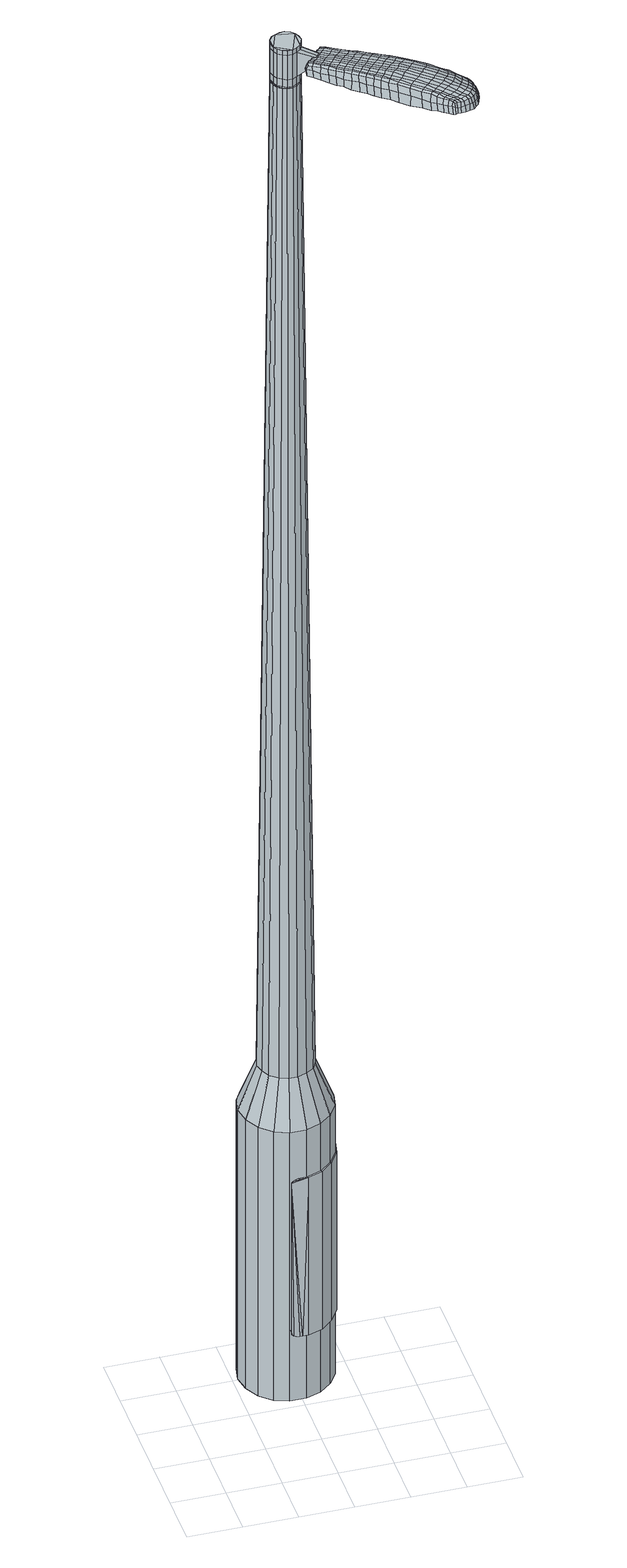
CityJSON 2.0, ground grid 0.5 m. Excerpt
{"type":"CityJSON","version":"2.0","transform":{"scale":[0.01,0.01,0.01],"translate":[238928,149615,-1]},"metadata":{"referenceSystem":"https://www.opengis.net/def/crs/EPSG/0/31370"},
"CityObjects":{
"object1":{"type":"GenericCityObject","attributes":{"cluster":968,"mean_distance_to_centroid":0.303,"new_centroid_x":238928.95,"new_centroid_y":149616.5,"mean_distance_to_camera":12.65,"H1":17.64,"H2":17.66,"Z_final":109.77,"cluster2":-1,"proj_x":238924.64,"proj_y":149621.42,"id_line":51561,"bearing_l":228.7,"distance":6.54,"orientation":"left","G_obj":318.7},"geometry":[{"type":"MultiSurface","lod":"2","boundaries":[[[0,1,2,3]],[[1,4,5,2]],[[4,6,7,5]],[[6,8,9,7]],[[8,10,11,9]],[[10,12,13,11]],[[12,14,15,13]],[[14,16,17,15]],[[16,18,19,17]],[[18,20,21,19]],[[20,22,23,21]],[[22,24,25,23]],[[24,26,27,25]],[[26,28,29,27]],[[28,30,31,29]],[[30,32,33,31]],[[32,34,35,33]],[[34,0,3,35]],[[36,37,38,39]],[[38,40,41,42]],[[41,43,42]],[[42,44,45,46]],[[45,47,46]],[[46,48,49,50]],[[49,51,50]],[[42,46,50,38]],[[50,52,39,38]],[[53,36,39]],[[2,5,7,35]],[[7,9,11,15]],[[11,13,15]],[[15,17,19,23]],[[19,21,23]],[[23,25,27,31]],[[27,29,31]],[[15,23,31,7]],[[31,33,35,7]],[[3,2,35]],[[1,0,54,55]],[[0,34,56,54]],[[34,32,57,56]],[[32,30,58,57]],[[30,28,59,58]],[[28,26,60,59]],[[26,24,61,60]],[[24,22,62,61]],[[22,20,63,62]],[[20,18,64,63]],[[18,16,65,64]],[[16,14,66,65]],[[14,12,67,66]],[[12,10,68,67]],[[10,8,69,68]],[[8,6,70,69]],[[6,4,71,70]],[[4,1,55,71]],[[55,54,72,73]],[[54,56,74,72]],[[56,57,75,74]],[[57,58,76,75]],[[58,59,77,76]],[[59,60,78,77]],[[60,61,79,78]],[[61,62,80,79]],[[62,63,81,80]],[[63,64,82,81]],[[64,65,83,82]],[[65,66,84,83]],[[66,67,85,84]],[[67,68,86,85]],[[68,69,87,86]],[[69,70,88,87]],[[70,71,89,88]],[[71,55,73,89]],[[90,91,92,73]],[[74,93,91,90]],[[75,94,93,74]],[[76,95,94,75]],[[77,96,95,76]],[[97,98,96,77]],[[99,100,98,97]],[[101,102,100,99]],[[81,103,102,101]],[[104,105,103,81]],[[106,107,105,104]],[[108,109,107,106]],[[110,111,109,108]],[[112,113,111,110]],[[114,115,113,112]],[[116,117,115,114]],[[118,119,117,116]],[[73,92,119,118]],[[120,121,122,123]],[[124,120,123,125]],[[126,124,125,127]],[[128,126,127,129]],[[130,128,129,131]],[[132,130,131,133]],[[134,132,133,135]],[[136,134,135,137]],[[138,136,137,139]],[[140,138,139,141]],[[142,140,141,143]],[[144,142,143,145]],[[146,144,145,147]],[[148,146,147,149]],[[150,148,149,151]],[[152,150,151,153]],[[72,90,73]],[[72,74,90]],[[78,97,77]],[[78,79,99,97]],[[79,80,101,99]],[[80,81,101]],[[82,104,81]],[[82,83,106,104]],[[83,84,108,106]],[[84,85,110,108]],[[85,86,112,110]],[[86,87,114,112]],[[87,88,116,114]],[[88,89,118,116]],[[89,73,118]],[[154,92,91]],[[155,119,92]],[[155,156,117,119]],[[156,157,115,117]],[[157,158,113,115]],[[158,159,111,113]],[[159,160,109,111]],[[160,161,107,109]],[[161,162,105,107]],[[162,103,105]],[[163,102,103]],[[163,164,100,102]],[[164,165,98,100]],[[165,96,98]],[[154,91,93]],[[39,52,152,166]],[[92,154,167,153]],[[53,39,166,121]],[[154,93,122,167]],[[36,53,121,120]],[[93,94,123,122]],[[37,36,120,124]],[[94,95,125,123]],[[38,37,124,126]],[[95,96,127,125]],[[40,38,126,128]],[[96,165,129,127]],[[41,40,128,130]],[[165,164,131,129]],[[43,41,130,132]],[[164,163,133,131]],[[42,43,132,134]],[[163,103,135,133]],[[44,42,134,136]],[[103,162,137,135]],[[45,44,136,138]],[[162,161,139,137]],[[47,45,138,140]],[[161,160,141,139]],[[46,47,140,142]],[[160,159,143,141]],[[48,46,142,144]],[[159,158,145,143]],[[49,48,144,146]],[[158,157,147,145]],[[51,49,146,148]],[[157,156,149,147]],[[50,51,148,150]],[[156,155,151,149]],[[52,50,150,152]],[[155,92,153,151]],[[152,153,168,169]],[[153,167,170,168]],[[167,122,171,170]],[[122,121,172,171]],[[121,166,173,172]],[[166,152,169,173]],[[174,175,176,177]],[[178,174,177,179]],[[174,178,180,181]],[[175,174,181,182]],[[183,184,185,186]],[[187,183,186,188]],[[183,187,189,190]],[[184,183,190,191]],[[192,193,194,195]],[[196,192,195,197]],[[192,196,198,199]],[[193,192,199,200]],[[201,202,203,204]],[[205,201,204,206]],[[201,205,207,208]],[[202,201,208,209]],[[210,211,212,213]],[[214,210,213,215]],[[210,214,216,217]],[[211,210,217,218]],[[219,220,221,222]],[[223,219,222,224]],[[219,223,225,226]],[[220,219,226,227]],[[228,229,230,231]],[[220,228,231,221]],[[228,220,227,232]],[[229,228,232,233]],[[234,235,236,237]],[[229,234,237,230]],[[234,229,233,238]],[[235,234,238,239]],[[240,178,179,241]],[[235,240,241,236]],[[240,235,239,242]],[[178,240,242,180]],[[243,244,245,246]],[[247,243,246,248]],[[243,247,249,250]],[[244,243,250,251]],[[252,253,254,255]],[[244,252,255,245]],[[252,244,251,256]],[[253,252,256,257]],[[258,259,260,261]],[[253,258,261,254]],[[258,253,257,262]],[[259,258,262,263]],[[264,265,266,267]],[[259,264,267,260]],[[264,259,263,268]],[[265,264,268,269]],[[270,175,182,271]],[[265,270,271,266]],[[270,265,269,272]],[[175,270,272,176]],[[273,274,275,276]],[[277,273,276,278]],[[273,277,279,280]],[[274,273,280,281]],[[282,283,284,285]],[[274,282,285,275]],[[282,274,281,286]],[[283,282,286,287]],[[288,289,290,291]],[[283,288,291,284]],[[288,283,287,292]],[[289,288,292,293]],[[294,187,188,295]],[[289,294,295,290]],[[294,289,293,296]],[[187,294,296,189]],[[297,298,299,300]],[[301,297,300,302]],[[297,301,303,304]],[[298,297,304,305]],[[306,307,308,309]],[[298,306,309,299]],[[306,298,305,310]],[[307,306,310,311]],[[312,313,314,315]],[[307,312,315,308]],[[312,307,311,316]],[[313,312,316,317]],[[318,319,320,321]],[[313,318,321,314]],[[318,313,317,322]],[[319,318,322,323]],[[324,184,191,325]],[[319,324,325,320]],[[324,319,323,326]],[[184,324,326,185]],[[327,213,212,328]],[[329,327,328,330]],[[327,329,331,332]],[[213,327,332,215]],[[333,329,330,334]],[[335,333,334,336]],[[333,335,337,338]],[[329,333,338,331]],[[339,335,336,340]],[[341,339,340,342]],[[339,341,343,344]],[[335,339,344,337]],[[345,341,342,346]],[[347,345,346,348]],[[345,347,349,350]],[[341,345,350,343]],[[351,347,348,352]],[[202,351,352,203]],[[351,202,209,353]],[[347,351,353,349]],[[354,355,200,199]],[[356,354,199,198]],[[354,356,357,358]],[[355,354,358,359]],[[360,361,359,358]],[[362,360,358,357]],[[360,362,363,364]],[[361,360,364,365]],[[366,367,365,364]],[[368,366,364,363]],[[366,368,369,370]],[[367,366,370,371]],[[372,373,371,370]],[[374,372,370,369]],[[372,374,207,205]],[[373,372,205,206]],[[375,376,377,378]],[[277,375,378,279]],[[375,277,278,379]],[[376,375,379,380]],[[381,196,197,382]],[[376,381,382,377]],[[381,376,380,383]],[[196,381,383,198]],[[384,385,386,387]],[[223,384,387,225]],[[384,223,224,388]],[[385,384,388,389]],[[390,391,392,393]],[[385,390,393,386]],[[390,385,389,394]],[[391,390,394,395]],[[396,193,200,397]],[[391,396,397,392]],[[396,391,395,398]],[[193,396,398,194]],[[399,400,401,402]],[[181,399,402,182]],[[399,181,180,403]],[[400,399,403,404]],[[405,406,407,408]],[[400,405,408,401]],[[405,400,404,409]],[[406,405,409,410]],[[411,204,203,412]],[[406,411,412,407]],[[411,406,410,413]],[[204,411,413,206]],[[414,415,416,417]],[[186,414,417,188]],[[414,186,185,418]],[[415,414,418,419]],[[420,208,207,421]],[[415,420,421,416]],[[420,415,419,422]],[[208,420,422,209]],[[423,424,425,426]],[[301,423,426,303]],[[423,301,302,427]],[[424,423,427,428]],[[429,214,215,430]],[[424,429,430,425]],[[429,424,428,431]],[[214,429,431,216]],[[432,433,434,435]],[[247,432,435,249]],[[432,247,248,436]],[[433,432,436,437]],[[438,439,440,441]],[[433,438,441,434]],[[438,433,437,442]],[[439,438,442,443]],[[444,211,218,445]],[[439,444,445,440]],[[444,439,443,446]],[[211,444,446,212]],[[447,448,437,436]],[[246,447,436,248]],[[447,246,245,449]],[[448,447,449,450]],[[451,452,443,442]],[[448,451,442,437]],[[451,448,450,453]],[[452,451,453,454]],[[455,328,212,446]],[[452,455,446,443]],[[455,452,454,456]],[[328,455,456,330]],[[457,458,459,460]],[[304,457,460,305]],[[457,304,303,426]],[[458,457,426,425]],[[461,332,331,462]],[[458,461,462,459]],[[461,458,425,430]],[[332,461,430,215]],[[463,464,450,449]],[[255,463,449,245]],[[463,255,254,465]],[[464,463,465,466]],[[467,468,454,453]],[[464,467,453,450]],[[467,464,466,469]],[[468,467,469,470]],[[471,334,330,456]],[[468,471,456,454]],[[471,468,470,472]],[[334,471,472,336]],[[473,474,475,476]],[[310,473,476,311]],[[473,310,305,460]],[[474,473,460,459]],[[477,338,337,478]],[[474,477,478,475]],[[477,474,459,462]],[[338,477,462,331]],[[479,480,466,465]],[[261,479,465,254]],[[479,261,260,481]],[[480,479,481,482]],[[483,484,470,469]],[[480,483,469,466]],[[483,480,482,485]],[[484,483,485,486]],[[487,340,336,472]],[[484,487,472,470]],[[487,484,486,488]],[[340,487,488,342]],[[489,490,491,492]],[[316,489,492,317]],[[489,316,311,476]],[[490,489,476,475]],[[493,344,343,494]],[[490,493,494,491]],[[493,490,475,478]],[[344,493,478,337]],[[495,496,482,481]],[[267,495,481,260]],[[495,267,266,497]],[[496,495,497,498]],[[499,500,486,485]],[[496,499,485,482]],[[499,496,498,501]],[[500,499,501,502]],[[503,346,342,488]],[[500,503,488,486]],[[503,500,502,504]],[[346,503,504,348]],[[505,506,507,508]],[[322,505,508,323]],[[505,322,317,492]],[[506,505,492,491]],[[509,350,349,510]],[[506,509,510,507]],[[509,506,491,494]],[[350,509,494,343]],[[511,512,498,497]],[[271,511,497,266]],[[511,271,182,402]],[[512,511,402,401]],[[513,514,502,501]],[[512,513,501,498]],[[513,512,401,408]],[[514,513,408,407]],[[515,352,348,504]],[[514,515,504,502]],[[515,514,407,412]],[[352,515,412,203]],[[516,517,419,418]],[[326,516,418,185]],[[516,326,323,508]],[[517,516,508,507]],[[518,353,209,422]],[[517,518,422,419]],[[518,517,507,510]],[[353,518,510,349]],[[519,520,380,379]],[[276,519,379,278]],[[519,276,275,521]],[[520,519,521,522]],[[523,356,198,383]],[[520,523,383,380]],[[523,520,522,524]],[[356,523,524,357]],[[525,526,527,528]],[[226,525,528,227]],[[525,226,225,387]],[[526,525,387,386]],[[529,530,531,532]],[[526,529,532,527]],[[529,526,386,393]],[[530,529,393,392]],[[533,355,359,534]],[[530,533,534,531]],[[533,530,392,397]],[[355,533,397,200]],[[535,536,522,521]],[[285,535,521,275]],[[535,285,284,537]],[[536,535,537,538]],[[539,362,357,524]],[[536,539,524,522]],[[539,536,538,540]],[[362,539,540,363]],[[541,542,543,544]],[[232,541,544,233]],[[541,232,227,528]],[[542,541,528,527]],[[545,546,547,548]],[[542,545,548,543]],[[545,542,527,532]],[[546,545,532,531]],[[549,361,365,550]],[[546,549,550,547]],[[549,546,531,534]],[[361,549,534,359]],[[551,552,538,537]],[[291,551,537,284]],[[551,291,290,553]],[[552,551,553,554]],[[555,368,363,540]],[[552,555,540,538]],[[555,552,554,556]],[[368,555,556,369]],[[557,558,559,560]],[[238,557,560,239]],[[557,238,233,544]],[[558,557,544,543]],[[561,562,563,564]],[[558,561,564,559]],[[561,558,543,548]],[[562,561,548,547]],[[565,367,371,566]],[[562,565,566,563]],[[565,562,547,550]],[[367,565,550,365]],[[567,568,554,553]],[[295,567,553,290]],[[567,295,188,417]],[[568,567,417,416]],[[569,374,369,556]],[[568,569,556,554]],[[569,568,416,421]],[[374,569,421,207]],[[570,571,404,403]],[[242,570,403,180]],[[570,242,239,560]],[[571,570,560,559]],[[572,573,410,409]],[[571,572,409,404]],[[572,571,559,564]],[[573,572,564,563]],[[574,373,206,413]],[[573,574,413,410]],[[574,573,563,566]],[[373,574,566,371]],[[575,576,577,578]],[[578,577,579,580]],[[581,579,577,582]],[[582,577,576,583]],[[584,585,586,587]],[[587,586,588,589]],[[590,588,586,591]],[[591,586,585,592]],[[593,594,595,596]],[[596,595,597,598]],[[599,597,595,600]],[[600,595,594,601]],[[602,603,604,605]],[[605,604,606,607]],[[608,606,604,609]],[[609,604,603,610]],[[611,612,613,614]],[[614,613,615,616]],[[617,615,613,618]],[[618,613,612,619]],[[620,621,622,623]],[[623,622,624,625]],[[626,624,622,627]],[[627,622,621,628]],[[629,630,631,632]],[[632,631,621,620]],[[628,621,631,633]],[[633,631,630,634]],[[635,636,637,638]],[[638,637,630,629]],[[634,630,637,639]],[[639,637,636,640]],[[580,579,641,642]],[[642,641,636,635]],[[640,636,641,643]],[[643,641,579,581]],[[644,645,646,647]],[[647,646,648,649]],[[650,648,646,651]],[[651,646,645,652]],[[653,654,655,656]],[[656,655,645,644]],[[652,645,655,657]],[[657,655,654,658]],[[659,660,661,662]],[[662,661,654,653]],[[658,654,661,663]],[[663,661,660,664]],[[665,666,667,668]],[[668,667,660,659]],[[664,660,667,669]],[[669,667,666,670]],[[583,576,671,672]],[[672,671,666,665]],[[670,666,671,673]],[[673,671,576,575]],[[674,675,676,677]],[[677,676,678,679]],[[680,678,676,681]],[[681,676,675,682]],[[683,684,685,686]],[[686,685,675,674]],[[682,675,685,687]],[[687,685,684,688]],[[689,690,691,692]],[[692,691,684,683]],[[688,684,691,693]],[[693,691,690,694]],[[589,588,695,696]],[[696,695,690,689]],[[694,690,695,697]],[[697,695,588,590]],[[698,699,700,701]],[[701,700,702,703]],[[704,702,700,705]],[[705,700,699,706]],[[707,708,709,710]],[[710,709,699,698]],[[706,699,709,711]],[[711,709,708,712]],[[713,714,715,716]],[[716,715,708,707]],[[712,708,715,717]],[[717,715,714,718]],[[719,720,721,722]],[[722,721,714,713]],[[718,714,721,723]],[[723,721,720,724]],[[592,585,725,726]],[[726,725,720,719]],[[724,720,725,727]],[[727,725,585,584]],[[611,614,728,729]],[[729,728,730,731]],[[732,730,728,733]],[[733,728,614,616]],[[731,730,734,735]],[[735,734,736,737]],[[738,736,734,739]],[[739,734,730,732]],[[737,736,740,741]],[[741,740,742,743]],[[744,742,740,745]],[[745,740,736,738]],[[743,742,746,747]],[[747,746,748,749]],[[750,748,746,751]],[[751,746,742,744]],[[749,748,752,753]],[[753,752,603,602]],[[610,603,752,754]],[[754,752,748,750]],[[601,755,756,600]],[[600,756,757,599]],[[758,757,756,759]],[[759,756,755,760]],[[760,761,762,759]],[[759,762,763,758]],[[764,763,762,765]],[[765,762,761,766]],[[766,767,768,765]],[[765,768,769,764]],[[770,769,768,771]],[[771,768,767,772]],[[772,773,774,771]],[[771,774,775,770]],[[608,775,774,606]],[[606,774,773,607]],[[776,777,778,779]],[[779,778,678,680]],[[679,678,778,780]],[[780,778,777,781]],[[598,597,782,783]],[[783,782,777,776]],[[781,777,782,784]],[[784,782,597,599]],[[785,786,787,788]],[[788,787,624,626]],[[625,624,787,789]],[[789,787,786,790]],[[791,792,793,794]],[[794,793,786,785]],[[790,786,793,795]],[[795,793,792,796]],[[601,594,797,798]],[[798,797,792,791]],[[796,792,797,799]],[[799,797,594,593]],[[800,801,802,803]],[[803,802,582,583]],[[581,582,802,804]],[[804,802,801,805]],[[806,807,808,809]],[[809,808,801,800]],[[805,801,808,810]],[[810,808,807,811]],[[602,605,812,813]],[[813,812,807,806]],[[811,807,812,814]],[[814,812,605,607]],[[815,816,817,818]],[[818,817,587,589]],[[584,587,817,819]],[[819,817,816,820]],[[608,609,821,822]],[[822,821,816,815]],[[820,816,821,823]],[[823,821,609,610]],[[824,825,826,827]],[[827,826,702,704]],[[703,702,826,828]],[[828,826,825,829]],[[616,615,830,831]],[[831,830,825,824]],[[829,825,830,832]],[[832,830,615,617]],[[833,834,648,835]],[[835,648,650]],[[649,648,836]],[[836,648,834,837]],[[838,839,840,841]],[[841,840,834,833]],[[837,834,840,842]],[[842,840,839,843]],[[619,612,844,845]],[[845,844,839,838]],[[843,839,844,846]],[[846,844,612,611]],[[837,847,848,836]],[[836,848,647,649]],[[644,647,848,849]],[[849,848,847,850]],[[843,851,852,842]],[[842,852,847,837]],[[850,847,852,853]],[[853,852,851,854]],[[611,729,855,846]],[[846,855,851,843]],[[854,851,855,856]],[[856,855,729,731]],[[857,858,859]],[[859,858,705,706]],[[704,705,858,827]],[[827,858,857,824]],[[732,733,860,861]],[[861,860,857,859]],[[824,857,860,831]],[[831,860,733,616]],[[850,862,863,849]],[[849,863,656,644]],[[653,656,863,864]],[[864,863,862,865]],[[854,866,867,853]],[[853,867,862,850]],[[865,862,867,868]],[[868,867,866,869]],[[731,735,870,856]],[[856,870,866,854]],[[869,866,870,871]],[[871,870,735,737]],[[872,873,874,875]],[[875,874,711,712]],[[706,711,874,859]],[[874,873,859]],[[738,739,876,877]],[[877,876,873,872]],[[859,873,876,861]],[[861,876,739,732]],[[865,878,879,864]],[[864,879,662,653]],[[659,662,879,880]],[[879,878,880]],[[869,881,882,868]],[[868,882,878,865]],[[880,878,882,883]],[[883,882,881,884]],[[737,741,885,871]],[[871,885,881,869]],[[884,881,885,886]],[[886,885,741,743]],[[887,888,889,890]],[[890,889,717,718]],[[712,717,889,875]],[[875,889,888,872]],[[744,745,891,892]],[[892,891,888,887]],[[872,888,891,877]],[[877,891,745,738]],[[893,894,880]],[[880,894,668,659]],[[665,668,894,895]],[[895,894,893,896]],[[884,897,898,883]],[[883,898,893,880]],[[896,893,898,899]],[[899,898,897,900]],[[743,747,901,886]],[[886,901,897,884]],[[900,897,901,902]],[[902,901,747,749]],[[903,904,905,906]],[[906,905,723,724]],[[718,723,905,890]],[[890,905,904,887]],[[750,751,907,908]],[[908,907,904,903]],[[887,904,907,892]],[[892,907,751,744]],[[896,909,895]],[[895,909,672,665]],[[583,672,909,803]],[[803,909,800]],[[900,910,911,899]],[[899,911,909,896]],[[800,909,911,809]],[[809,911,910,806]],[[749,753,912,902]],[[902,912,910,900]],[[806,910,912,813]],[[813,912,753,602]],[[820,913,914,819]],[[819,914,727,584]],[[724,727,914,906]],[[906,914,913,903]],[[610,754,915,823]],[[823,915,913,820]],[[903,913,915,908]],[[908,915,754,750]],[[781,916,917,780]],[[780,917,677,679]],[[674,677,917,918]],[[918,917,916,919]],[[599,757,920,784]],[[784,920,916,781]],[[919,916,920,921]],[[921,920,757,758]],[[922,923,924,925]],[[925,924,627,628]],[[626,627,924,788]],[[788,924,923,785]],[[926,927,928,929]],[[929,928,923,922]],[[785,923,928,794]],[[794,928,927,791]],[[760,755,930,931]],[[931,930,927,926]],[[791,927,930,798]],[[798,930,755,601]],[[919,932,933,918]],[[918,933,686,674]],[[683,686,933,934]],[[934,933,932,935]],[[758,763,936,921]],[[921,936,932,919]],[[935,932,936,937]],[[937,936,763,764]],[[938,939,940,941]],[[941,940,633,634]],[[628,633,940,925]],[[925,940,939,922]],[[942,943,944,945]],[[945,944,939,938]],[[922,939,944,929]],[[929,944,943,926]],[[766,761,946,947]],[[947,946,943,942]],[[926,943,946,931]],[[931,946,761,760]],[[935,948,949,934]],[[934,949,692,683]],[[689,692,949,950]],[[950,949,948,951]],[[764,769,952,937]],[[937,952,948,935]],[[951,948,952,953]],[[953,952,769,770]],[[954,955,956,957]],[[957,956,639,640]],[[634,639,956,941]],[[941,956,955,938]],[[958,959,960,961]],[[961,960,955,954]],[[938,955,960,945]],[[945,960,959,942]],[[772,767,962,963]],[[963,962,959,958]],[[942,959,962,947]],[[947,962,767,766]],[[951,964,965,950]],[[950,965,696,689]],[[589,696,965,818]],[[818,965,964,815]],[[770,775,966,953]],[[953,966,964,951]],[[815,964,966,822]],[[822,966,775,608]],[[805,967,968,804]],[[804,968,643,581]],[[640,643,968,957]],[[957,968,967,954]],[[811,969,970,810]],[[810,970,967,805]],[[954,967,970,961]],[[961,970,969,958]],[[607,773,971,814]],[[814,971,969,811]],[[958,969,971,963]],[[963,971,773,772]],[[575,578,177,176]],[[578,580,179,177]],[[590,591,190,189]],[[591,592,191,190]],[[593,596,195,194]],[[596,598,197,195]],[[617,618,217,216]],[[618,619,218,217]],[[620,623,222,221]],[[623,625,224,222]],[[629,632,231,230]],[[632,620,221,231]],[[635,638,237,236]],[[638,629,230,237]],[[580,642,241,179]],[[642,635,236,241]],[[650,651,250,249]],[[651,652,251,250]],[[652,657,256,251]],[[657,658,257,256]],[[658,663,262,257]],[[663,664,263,262]],[[664,669,268,263]],[[669,670,269,268]],[[670,673,272,269]],[[673,575,176,272]],[[680,681,280,279]],[[681,682,281,280]],[[682,687,286,281]],[[687,688,287,286]],[[688,693,292,287]],[[693,694,293,292]],[[694,697,296,293]],[[697,590,189,296]],[[698,701,300,299]],[[701,703,302,300]],[[707,710,309,308]],[[710,698,299,309]],[[713,716,315,314]],[[716,707,308,315]],[[719,722,321,320]],[[722,713,314,321]],[[592,726,325,191]],[[726,719,320,325]],[[776,779,378,377]],[[779,680,279,378]],[[598,783,382,197]],[[783,776,377,382]],[[625,789,388,224]],[[789,790,389,388]],[[790,795,394,389]],[[795,796,395,394]],[[796,799,398,395]],[[799,593,194,398]],[[703,828,427,302]],[[828,829,428,427]],[[829,832,431,428]],[[832,617,216,431]],[[833,835,435,434]],[[835,650,249,435]],[[838,841,441,440]],[[841,833,434,441]],[[619,845,445,218]],[[845,838,440,445]],[[972,973,974,975]],[[976,977,975,974]],[[978,979,980,981]],[[982,983,984,985]],[[973,986,987,974]],[[988,976,974,987]],[[989,978,981,990]],[[991,992,983,982]],[[986,993,994,987]],[[994,995,988,987]],[[996,989,990,997]],[[998,992,991,999]],[[993,1000,1001,994]],[[1001,1002,995,994]],[[1003,996,997,1004]],[[1005,998,999,1006]],[[1007,1008,1009,1010]],[[1011,1012,1008,1007]],[[1011,1013,1014,1012]],[[1013,1015,1016,1014]],[[1017,1018,1019,1020]],[[1021,1022,1018,1017]],[[1023,1024,1022,1021]],[[1025,1026,1024,1023]],[[1020,1009,1008,1017]],[[1017,1008,1012,1021]],[[1012,1014,1023,1021]],[[1014,1016,1025,1023]],[[981,980,977,976]],[[990,981,976,988]],[[995,997,990,988]],[[1002,1004,997,995]],[[982,985,979,978]],[[991,982,978,989]],[[999,991,989,996]],[[1006,999,996,1003]],[[983,1007,1010,984]],[[992,1011,1007,983]],[[1013,1011,992,998]],[[1015,1013,998,1005]],[[1027,1028,1029,1030]],[[1029,1031,1032,1033]],[[1029,1033,1034,1035]],[[1029,1035,1030]],[[1036,1027,1030,1037]],[[1038,1037,1030,1039]],[[1040,1039,1030]],[[1041,1029,1028,1042]],[[1043,1041,1042,1044]],[[1045,1043,1044,1046]],[[1047,1045,1046,1048]],[[1049,1047,1048,1050]],[[1050,1051,1052,1053]],[[1050,1053,1054,1055]],[[1050,1055,1056,1057]],[[1056,1058,1059,1060]],[[1056,1060,1061,1062]],[[1056,1062,1057]],[[1050,1057,1049]],[[1063,1064,1028,1027]],[[1065,1066,1031,1029]],[[1067,1068,1040,1030]],[[1064,1069,1042,1028]],[[1070,1065,1029,1041]],[[1069,1071,1044,1042]],[[1072,1070,1041,1043]],[[1071,1073,1046,1044]],[[1074,1072,1043,1045]],[[1073,1075,1048,1046]],[[1076,1074,1045,1047]],[[1075,1077,1050,1048]],[[1078,1076,1047,1049]],[[1077,1079,1051,1050]],[[1080,1081,1058,1056]],[[1082,1078,1049,1057]],[[1052,1051,1079,1083]],[[1053,1052,1083,1084]],[[1054,1053,1084,1085]],[[1055,1054,1085,1086]],[[1056,1055,1086,1080]],[[1087,1063,1027,1036]],[[1088,1087,1036,1037]],[[1089,1088,1037,1038]],[[1090,1089,1038,1039]],[[1068,1090,1039,1040]],[[1032,1031,1066,1091]],[[1059,1058,1081,1092]],[[1033,1032,1091,1093]],[[1034,1033,1093,1094]],[[1035,1034,1094,1095]],[[1030,1035,1095,1067]],[[1060,1059,1092,1096]],[[1061,1060,1096,1097]],[[1062,1061,1097,1098]],[[1057,1062,1098,1082]]]}]}
},
"vertices":[
[129,123,384],[118,114,384],[118,114,96],[129,123,96],[104,109,384],[104,109,96],[89,109,384],[89,109,96],[76,114,384],[76,114,96],[65,124,384],[65,124,96],[58,137,384],[58,137,96],[55,152,384],[55,152,96],[58,166,384],[58,166,96],[66,179,384],[66,179,96],[77,188,384],[77,188,96],[91,192,384],[91,192,96],[106,192,384],[106,192,96],[120,187,384],[120,187,96],[131,177,384],[131,177,96],[138,164,384],[138,164,96],[140,150,384],[140,150,96],[137,135,384],[137,135,96],[111,150,1524],[110,155,1524],[108,159,1524],[108,142,1524],[105,162,1524],[100,164,1524],[91,162,1524],[96,164,1524],[88,160,1524],[85,156,1524],[85,146,1524],[84,151,1524],[87,142,1524],[91,139,1524],[100,137,1524],[95,137,1524],[104,139,1524],[110,146,1524],[117,134,429],[110,129,429],[121,141,429],[123,150,429],[122,159,429],[117,166,429],[111,172,429],[103,175,429],[94,176,429],[86,173,429],[79,167,429],[74,160,429],[72,151,429],[74,143,429],[78,135,429],[85,129,429],[93,126,429],[101,126,429],[108,142,1483],[104,139,1483],[110,146,1483],[111,150,1483],[110,155,1483],[108,159,1483],[105,162,1483],[100,164,1483],[96,164,1483],[91,162,1483],[88,160,1483],[85,156,1483],[84,151,1483],[85,146,1483],[87,142,1483],[91,139,1483],[95,137,1483],[100,137,1483],[107,142,1483],[107,142,1485],[104,139,1485],[110,146,1485],[111,150,1485],[110,155,1485],[108,159,1485],[104,162,1483],[104,162,1485],[100,163,1483],[100,163,1485],[96,163,1483],[96,163,1485],[91,162,1485],[88,159,1483],[88,159,1485],[86,155,1483],[86,155,1485],[85,151,1483],[85,151,1485],[85,147,1483],[85,147,1485],[88,143,1483],[88,143,1485],[91,140,1483],[91,140,1485],[95,138,1483],[95,138,1485],[100,138,1483],[100,138,1485],[111,150,1519],[110,146,1519],[110,146,1493],[111,150,1493],[110,155,1519],[110,155,1493],[108,159,1519],[108,159,1493],[105,162,1519],[105,162,1493],[100,164,1519],[100,164,1493],[96,164,1519],[96,164,1493],[91,162,1519],[91,162,1493],[88,160,1519],[88,160,1493],[85,156,1519],[85,156,1493],[84,151,1519],[84,151,1493],[85,146,1519],[85,146,1493],[87,142,1519],[87,142,1493],[91,139,1519],[91,139,1493],[95,137,1519],[95,137,1493],[100,137,1519],[100,137,1493],[104,139,1519],[104,139,1493],[108,142,1485],[100,137,1485],[95,137,1485],[91,139,1485],[87,142,1485],[85,146,1485],[84,151,1485],[85,156,1485],[88,160,1485],[96,164,1485],[100,164,1485],[105,162,1485],[108,142,1519],[108,142,1493],[120,127,1513],[120,127,1518],[122,129,1513],[124,132,1513],[124,132,1518],[122,129,1518],[165,66,1519],[159,71,1518],[159,69,1509],[165,64,1510],[171,60,1519],[171,58,1510],[171,62,1526],[165,68,1525],[160,73,1525],[190,95,1519],[185,99,1518],[183,99,1525],[188,94,1525],[197,89,1519],[195,89,1526],[199,89,1510],[192,95,1510],[187,99,1509],[234,33,1519],[231,30,1519],[232,30,1513],[234,32,1513],[236,37,1519],[236,36,1513],[234,38,1524],[233,34,1524],[230,31,1524],[178,82,1530],[172,87,1529],[170,84,1529],[176,79,1530],[185,76,1531],[183,73,1531],[187,79,1530],[180,85,1530],[175,89,1529],[117,135,1512],[115,133,1512],[116,132,1517],[118,134,1517],[119,137,1512],[120,136,1517],[120,137,1506],[118,134,1506],[116,132,1506],[210,28,1519],[207,30,1519],[207,28,1512],[210,26,1512],[212,27,1518],[212,25,1512],[212,28,1522],[211,29,1523],[208,31,1524],[203,32,1519],[199,36,1519],[199,34,1512],[203,31,1512],[204,34,1524],[199,37,1525],[194,39,1519],[188,45,1519],[188,43,1511],[194,38,1511],[195,41,1526],[188,46,1526],[180,52,1519],[179,50,1510],[180,54,1526],[112,118,1513],[117,112,1513],[118,114,1518],[112,119,1517],[108,122,1512],[109,122,1516],[108,121,1506],[112,116,1507],[117,111,1507],[123,107,1514],[128,102,1515],[128,103,1520],[123,108,1519],[123,105,1507],[128,100,1507],[133,96,1515],[139,91,1516],[139,93,1522],[134,98,1521],[133,95,1508],[138,89,1508],[144,86,1517],[149,81,1517],[149,83,1524],[144,88,1523],[144,84,1508],[149,79,1509],[154,76,1518],[155,78,1524],[154,74,1509],[234,54,1519],[232,57,1519],[231,56,1524],[233,53,1523],[236,52,1518],[235,52,1522],[237,52,1512],[236,54,1512],[234,57,1512],[229,60,1519],[225,64,1519],[223,64,1525],[227,59,1524],[230,61,1512],[226,65,1512],[220,69,1519],[214,74,1519],[213,73,1526],[219,68,1526],[222,69,1511],[216,74,1511],[206,81,1519],[204,81,1526],[208,82,1510],[132,140,1513],[138,136,1513],[140,136,1507],[133,141,1507],[127,144,1512],[129,144,1506],[128,142,1516],[131,140,1517],[137,135,1518],[144,131,1514],[150,126,1515],[152,127,1507],[146,131,1507],[143,131,1519],[148,126,1520],[156,122,1515],[162,117,1516],[163,118,1508],[158,122,1508],[154,121,1521],[160,117,1522],[168,113,1517],[173,108,1517],[175,108,1509],[169,113,1508],[166,112,1523],[172,108,1524],[179,104,1518],[181,104,1509],[177,103,1524],[122,131,1519],[120,129,1519],[128,126,1520],[126,124,1520],[130,128,1520],[124,133,1519],[133,121,1522],[132,119,1522],[139,116,1523],[137,114,1523],[141,118,1523],[135,123,1521],[145,111,1524],[143,109,1524],[150,106,1525],[148,104,1525],[152,109,1525],[147,113,1524],[156,101,1526],[154,99,1526],[161,96,1527],[159,94,1527],[164,99,1527],[158,104,1526],[167,92,1528],[165,89,1528],[169,94,1528],[230,36,1527],[228,33,1527],[232,40,1526],[229,43,1527],[227,39,1528],[224,36,1528],[222,43,1529],[220,41,1529],[224,47,1528],[219,52,1530],[217,48,1530],[214,45,1530],[211,53,1531],[209,50,1531],[214,56,1530],[207,62,1531],[204,59,1531],[202,56,1531],[195,67,1531],[192,65,1531],[197,71,1531],[236,50,1518],[237,47,1519],[238,47,1513],[238,50,1513],[235,50,1523],[235,47,1523],[237,42,1519],[238,42,1513],[235,43,1524],[214,26,1518],[217,26,1518],[217,27,1523],[214,27,1523],[214,25,1513],[217,25,1513],[221,26,1519],[225,27,1519],[224,28,1524],[220,27,1523],[221,25,1513],[225,26,1513],[228,28,1519],[227,29,1524],[229,27,1513],[166,69,1528],[167,70,1528],[162,75,1528],[161,74,1527],[172,63,1528],[174,64,1529],[169,72,1529],[171,75,1530],[166,80,1529],[164,77,1528],[176,66,1529],[178,68,1530],[174,77,1530],[168,82,1529],[180,71,1531],[187,93,1528],[186,91,1529],[193,86,1529],[194,88,1528],[182,98,1527],[180,96,1528],[183,88,1529],[190,82,1530],[178,93,1528],[125,144,1512],[124,142,1512],[124,141,1517],[126,143,1517],[126,144,1506],[125,142,1506],[122,140,1512],[122,139,1517],[123,140,1506],[107,124,1512],[109,125,1512],[109,124,1506],[108,123,1506],[109,124,1517],[110,125,1517],[110,127,1512],[112,129,1512],[112,128,1506],[110,126,1506],[111,127,1517],[113,128,1517],[114,131,1512],[114,130,1506],[115,130,1517],[113,120,1519],[114,121,1519],[118,115,1520],[119,116,1520],[115,123,1519],[117,125,1519],[121,118,1520],[123,120,1520],[119,127,1519],[124,122,1520],[130,139,1519],[129,138,1519],[134,133,1520],[136,134,1520],[126,135,1519],[132,131,1520],[124,110,1521],[125,111,1521],[129,104,1522],[130,106,1522],[126,113,1521],[128,115,1521],[132,108,1522],[134,110,1523],[130,117,1522],[135,112,1523],[141,130,1521],[140,128,1521],[146,124,1522],[147,125,1522],[138,126,1521],[144,121,1522],[134,99,1523],[135,101,1523],[140,94,1524],[141,96,1524],[137,103,1523],[139,105,1524],[142,97,1525],[144,100,1525],[141,107,1524],[146,102,1525],[153,121,1523],[152,119,1523],[157,114,1524],[159,116,1524],[149,116,1524],[155,112,1525],[145,89,1525],[146,90,1525],[150,84,1526],[151,85,1526],[148,92,1526],[150,95,1526],[153,87,1527],[155,90,1527],[152,97,1526],[157,92,1527],[165,111,1525],[163,110,1525],[169,105,1526],[170,107,1526],[161,107,1526],[166,102,1527],[155,79,1527],[157,80,1527],[159,82,1527],[161,85,1528],[163,87,1528],[176,102,1527],[175,100,1527],[172,97,1528],[233,52,1525],[234,49,1525],[231,54,1526],[231,52,1526],[233,44,1526],[230,47,1527],[212,29,1525],[215,29,1525],[212,31,1526],[209,31,1525],[218,29,1525],[222,30,1526],[218,32,1527],[215,31,1526],[225,31,1526],[221,34,1527],[227,58,1526],[227,56,1527],[223,62,1527],[222,60,1528],[226,51,1528],[221,56,1529],[205,34,1526],[207,34,1527],[203,38,1528],[201,38,1527],[210,35,1527],[214,36,1528],[208,41,1529],[205,39,1528],[217,38,1528],[211,43,1530],[218,67,1528],[217,64,1529],[212,72,1528],[211,70,1529],[216,61,1529],[209,66,1530],[196,42,1528],[198,42,1528],[191,48,1529],[190,47,1528],[200,44,1529],[203,45,1530],[196,51,1530],[194,49,1530],[206,48,1530],[199,54,1531],[203,80,1529],[202,78,1529],[200,74,1530],[181,55,1528],[182,56,1529],[185,58,1530],[187,60,1530],[190,62,1531],[161,70,1509],[161,72,1518],[166,67,1518],[166,65,1509],[172,61,1519],[172,59,1510],[172,63,1525],[166,69,1525],[161,74,1525],[182,97,1525],[183,98,1518],[189,93,1518],[187,93,1525],[196,88,1519],[194,87,1525],[198,88,1510],[191,93,1509],[185,98,1509],[230,31,1513],[230,32,1519],[232,34,1519],[233,34,1513],[234,38,1519],[234,37,1513],[232,39,1524],[231,35,1524],[229,33,1524],[171,84,1528],[173,86,1528],[178,82,1529],[176,79,1529],[185,76,1529],[183,73,1529],[187,78,1529],[180,84,1529],[175,89,1528],[118,131,1516],[117,131,1512],[119,133,1512],[120,133,1516],[121,136,1512],[121,135,1516],[122,135,1506],[120,133,1506],[118,131,1506],[208,30,1512],[208,31,1519],[211,30,1518],[211,28,1512],[213,29,1518],[212,27,1512],[213,30,1522],[211,31,1523],[209,33,1523],[200,36,1512],[200,37,1519],[204,34,1519],[204,32,1512],[205,35,1524],[200,39,1525],[189,44,1511],[189,46,1519],[195,41,1519],[195,39,1511],[196,42,1525],[190,48,1526],[181,54,1519],[181,52,1510],[181,55,1526],[119,115,1518],[119,114,1513],[113,119,1513],[114,120,1517],[110,123,1512],[111,123,1515],[110,121,1506],[113,118,1506],[119,112,1507],[130,105,1520],[129,103,1514],[124,108,1514],[124,110,1519],[124,107,1507],[129,101,1507],[140,94,1522],[140,93,1516],[135,98,1515],[135,99,1521],[135,96,1508],[140,91,1508],[151,84,1523],[151,82,1517],[145,87,1516],[146,89,1522],[145,85,1508],[150,80,1508],[156,77,1517],[156,79,1524],[156,75,1509],[229,55,1523],[230,55,1519],[233,53,1518],[231,52,1523],[234,51,1518],[233,51,1522],[235,52,1512],[234,53,1512],[232,56,1512],[222,62,1525],[223,63,1519],[227,59,1519],[226,58,1524],[229,59,1512],[225,63,1512],[212,72,1526],[213,72,1519],[219,67,1519],[218,67,1525],[221,67,1511],[215,73,1511],[205,80,1519],[203,79,1526],[206,80,1510],[138,134,1507],[137,134,1513],[131,139,1513],[132,139,1506],[127,142,1512],[128,142,1506],[127,141,1515],[130,138,1517],[136,134,1518],[150,125,1507],[149,125,1514],[143,129,1514],[144,130,1507],[142,129,1519],[147,124,1520],[162,116,1508],[161,116,1516],[155,120,1515],[156,121,1508],[153,120,1521],[159,115,1522],[174,107,1508],[172,107,1517],[166,111,1516],[168,111,1508],[165,111,1522],[170,106,1523],[178,102,1517],[180,102,1509],[176,102,1524],[123,130,1518],[121,128,1518],[128,125,1519],[126,123,1519],[130,127,1519],[125,132,1518],[134,120,1520],[132,118,1520],[139,115,1521],[138,113,1521],[141,118,1521],[136,123,1520],[145,111,1523],[143,109,1523],[151,106,1524],[149,104,1524],[153,108,1524],[147,113,1523],[156,101,1525],[154,99,1525],[162,96,1526],[160,94,1526],[164,98,1526],[158,103,1525],[167,91,1527],[165,89,1527],[169,94,1527],[227,34,1526],[229,37,1526],[231,40,1525],[228,43,1526],[226,39,1526],[224,37,1526],[219,41,1528],[222,44,1528],[223,47,1527],[218,52,1528],[216,48,1529],[214,46,1529],[208,51,1530],[211,53,1530],[213,56,1529],[206,62,1530],[204,59,1530],[202,56,1530],[192,65,1530],[195,67,1530],[197,70,1530],[236,47,1513],[235,47,1518],[234,50,1518],[236,50,1512],[233,50,1523],[233,47,1523],[234,42,1519],[235,42,1513],[233,43,1523],[216,29,1523],[217,28,1518],[215,28,1518],[214,29,1523],[214,27,1512],[217,27,1512],[223,30,1523],[224,29,1519],[220,28,1519],[220,29,1523],[221,27,1513],[224,28,1513],[227,30,1519],[226,31,1524],[228,29,1513],[163,75,1527],[168,71,1527],[167,70,1527],[162,75,1526],[173,64,1527],[174,65,1528],[167,80,1528],[172,75,1528],[170,72,1528],[164,77,1527],[176,67,1528],[178,69,1529],[174,77,1529],[169,82,1528],[181,71,1529],[192,85,1528],[186,91,1527],[187,92,1527],[193,86,1527],[181,96,1526],[180,95,1527],[183,88,1528],[190,82,1528],[178,92,1527],[126,140,1516],[126,141,1512],[126,142,1512],[126,141,1516],[127,142,1506],[127,141,1506],[123,138,1512],[124,138,1516],[124,138,1506],[110,123,1506],[110,124,1512],[110,122,1506],[111,123,1516],[111,124,1516],[114,127,1506],[114,128,1512],[112,125,1512],[112,124,1506],[113,125,1516],[115,127,1516],[115,129,1512],[116,129,1506],[116,129,1516],[115,121,1518],[114,120,1518],[119,115,1519],[120,116,1519],[118,124,1518],[116,122,1518],[121,118,1519],[123,119,1519],[120,126,1518],[125,121,1519],[129,137,1518],[130,138,1518],[135,133,1519],[127,135,1518],[132,130,1519],[125,111,1520],[125,110,1520],[130,105,1521],[131,106,1521],[129,114,1520],[127,112,1520],[132,107,1521],[134,109,1521],[130,116,1520],[136,111,1521],[146,123,1521],[140,128,1520],[141,129,1520],[147,124,1521],[138,125,1520],[144,121,1521],[136,101,1522],[135,100,1522],[141,95,1523],[140,104,1522],[138,102,1522],[143,97,1523],[145,99,1524],[141,106,1523],[147,101,1524],[158,114,1523],[152,118,1522],[153,119,1522],[158,115,1523],[150,116,1522],[155,111,1523],[147,90,1524],[146,90,1524],[151,85,1525],[152,85,1525],[150,94,1525],[148,92,1524],[154,87,1525],[156,89,1526],[152,97,1525],[158,92,1526],[169,104,1525],[163,109,1524],[164,110,1524],[170,105,1525],[161,106,1524],[167,102,1525],[157,80,1526],[161,84,1527],[159,82,1526],[163,87,1527],[175,100,1526],[175,101,1526],[172,97,1526],[232,49,1524],[232,51,1524],[229,54,1525],[230,51,1525],[232,45,1525],[229,47,1525],[212,32,1525],[215,30,1524],[213,31,1524],[210,33,1525],[218,33,1526],[221,31,1525],[218,30,1524],[215,33,1525],[224,32,1525],[221,35,1526],[226,55,1526],[226,57,1526],[222,62,1526],[221,60,1527],[225,51,1526],[220,56,1527],[203,39,1527],[208,35,1526],[206,36,1526],[201,39,1526],[208,42,1528],[214,37,1527],[211,36,1526],[205,40,1527],[217,39,1527],[211,44,1528],[217,64,1527],[217,66,1527],[211,71,1527],[211,69,1528],[215,60,1528],[209,66,1529],[192,49,1528],[198,43,1527],[196,43,1527],[190,48,1527],[197,52,1529],[203,46,1529],[200,45,1528],[194,50,1528],[206,48,1529],[199,54,1530],[202,77,1528],[202,79,1528],[199,74,1529],[183,57,1528],[182,56,1528],[188,60,1529],[185,58,1529],[190,62,1530],[110,122,1508],[114,127,1508],[138,104,1509],[133,99,1509],[154,90,1510],[148,83,1510],[183,63,1512],[177,56,1512],[163,68,1511],[169,75,1511],[196,51,1513],[207,43,1514],[201,36,1514],[190,44,1513],[119,132,1508],[143,110,1509],[159,96,1510],[189,70,1512],[175,82,1511],[202,58,1513],[213,49,1514],[123,137,1508],[148,116,1509],[165,103,1510],[195,77,1512],[182,89,1511],[218,56,1514],[209,65,1513],[127,142,1508],[153,122,1509],[171,109,1510],[201,84,1512],[188,96,1511],[224,63,1514],[215,72,1513],[217,34,1514],[222,32,1514],[217,27,1514],[212,28,1514],[223,40,1514],[226,37,1514],[228,47,1514],[231,43,1514],[234,53,1514],[236,48,1514],[227,31,1515],[231,31,1515],[231,30,1515],[224,28,1515],[230,34,1515],[232,32,1515],[233,37,1515],[233,33,1515],[236,41,1515],[234,34,1515],[137,167,334],[139,164,334],[139,164,165],[133,176,171],[137,167,165],[136,171,165],[134,173,166],[133,175,167],[133,176,169],[136,171,334],[134,173,333],[133,175,332],[133,176,331],[133,176,328],[141,149,165],[141,149,334],[138,134,165],[138,134,334],[130,122,165],[130,122,334],[119,112,165],[119,112,334],[105,107,165],[105,107,334],[100,107,334],[97,107,334],[94,107,333],[92,107,332],[90,107,331],[90,107,328],[100,107,165],[90,107,171],[90,107,169],[92,107,167],[94,107,166],[97,107,165],[135,166,334],[137,163,334],[137,163,165],[135,166,165],[130,175,171],[130,175,328],[139,149,334],[139,149,165],[136,135,334],[136,135,165],[128,124,334],[128,124,165],[117,115,334],[117,115,165],[104,110,334],[104,110,165],[100,110,334],[90,110,328],[90,110,171],[100,110,165],[97,110,334],[94,110,333],[92,110,332],[91,110,331],[133,169,334],[132,172,333],[131,173,332],[130,175,331],[133,169,165],[91,110,169],[132,172,166],[131,173,167],[130,175,169],[92,110,167],[94,110,166],[97,110,165]
]}
